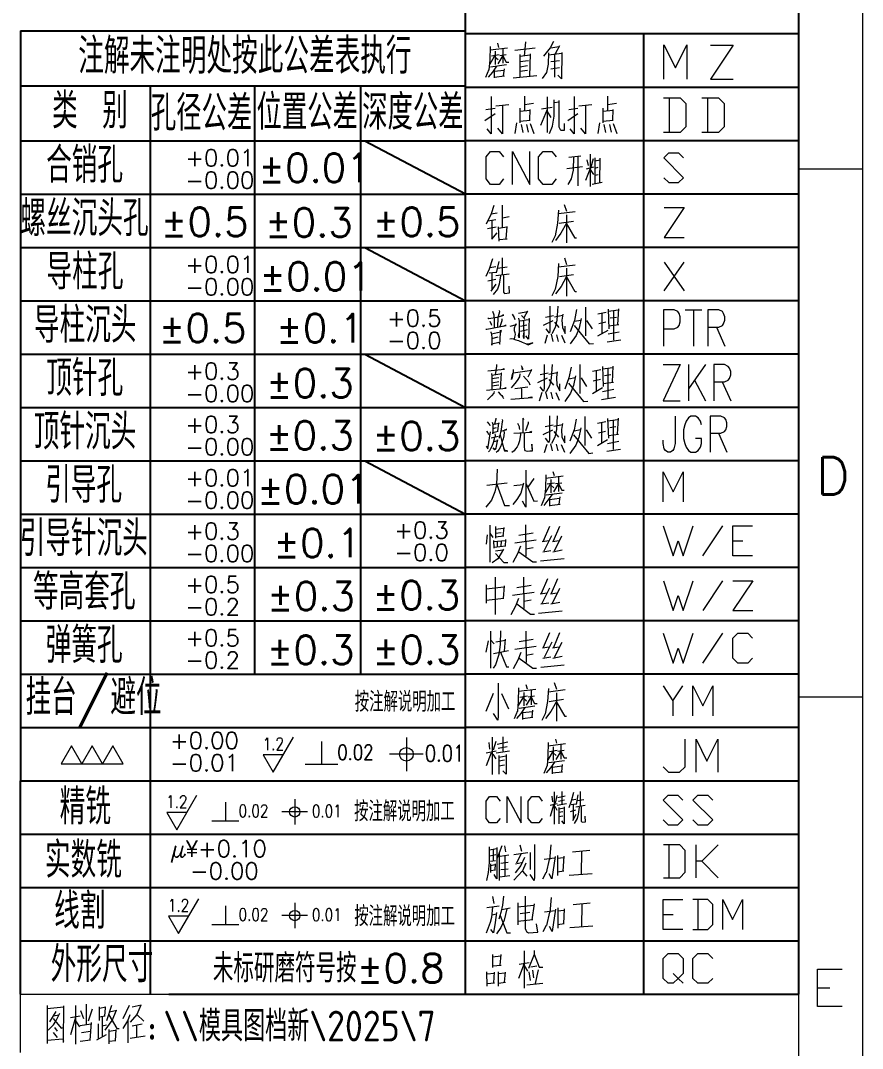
# Model space of a CAD drawing. Header units: millimetres. Extents: x 88508 to 142116, y -5268 to 20283.
# Drawn here: x 96501.2 to 96567.3, y 12034 to 12114.8 of the extents above; entities that cross this region are included whole.
import ezdxf
from ezdxf.enums import TextEntityAlignment as Align

# ---------------------------------------------------------------- set-up
doc = ezdxf.new("R2010")
doc.units = ezdxf.units.MM
doc.styles.add('chinesef_fs', font='simplex.shx', dxfattribs={"bigfont": 'gbcbig.shx'})
doc.styles.add('GBENOR_', font='gbenor.shx', dxfattribs={"bigfont": 'gbcbig'})
doc.styles.get("Standard").update_dxf_attribs({"font": 'txt.shx', "width": 0.85, "bigfont": 'ctxt.shx'})
doc.styles.add('TXT', font='txt.shx', dxfattribs={"width": 0.8, "bigfont": 'ctxt.shx'})
doc.styles.add('TXT08', font='txt.shx', dxfattribs={"width": 0.8, "bigfont": 'gbcbig.shx'})

# ---------------------------------------------------------------- blocks, each defined once
blk = doc.blocks.new('*u7603')
for p, q in [((0, 0), (0, 101.417)), ((31.699, 101.417), (31.699, 0)), ((0, 91.455), (31.699, 91.455)), ((16.959, 91.455), (16.959, 0)), ((0, 86.374), (31.699, 86.374)), ((0, 81.293), (31.699, 81.293)), ((0, 76.213), (31.699, 76.213)), ((0, 71.132), (31.699, 71.132)), ((0, 66.051), (31.699, 66.051)), ((0, 60.97), (31.699, 60.97)), ((0, 55.889), (31.699, 55.889)), ((0, 50.808), (31.699, 50.808)), ((0, 45.728), (31.699, 45.728)), ((0, 40.647), (31.699, 40.647)), ((0, 35.566), (31.699, 35.566)), ((0, 30.485), (31.699, 30.485)), ((0, 25.404), (31.699, 25.404)), ((0, 20.323), (31.699, 20.323)), ((0, 15.243), (31.699, 15.243)), ((0, 10.162), (31.699, 10.162)), ((0, 5.081), (31.699, 5.081)), ((0, 0), (31.699, 0))]:
    blk.add_line(p, q)
at = {"color": 92, "lineweight": 18}
for points in [[(2.362, 90.226), (2.322, 88.949), (2.242, 87.991)], [(2.362, 89.907), (3.997, 90.106)], [(3.04, 90.545), (3.159, 90.146)], [(4.715, 89.867), (6.629, 90.106)], [(5.712, 90.665), (5.592, 89.308)], [(8.384, 90.705), (8.065, 90.106), (7.426, 89.308)], [(8.144, 90.106), (8.902, 90.226)], [(8.942, 90.306), (8.543, 89.548)], [(18.902, 87.133), (18.902, 90.377), (19.982, 88.214), (21.063, 90.377), (21.063, 87.133)], [(23.325, 90.374), (25.486, 90.374), (23.325, 87.13), (25.486, 87.13)], [(2.84, 89.428), (2.322, 88.55)], [(2.481, 89.348), (3.199, 89.468)], [(2.84, 89.787), (2.84, 88.51)], [(2.84, 89.228), (3.119, 88.989)], [(3.558, 89.388), (3.08, 88.59)], [(3.279, 89.388), (3.877, 89.468)], [(3.558, 89.986), (3.558, 88.63)], [(3.558, 89.348), (3.877, 88.749), (4.116, 88.749)], [(5.193, 89.468), (5.193, 87.313)], [(5.193, 89.308), (6.15, 89.428)], [(6.15, 89.548), (6.111, 87.393)], [(7.905, 89.627), (7.865, 88.55), (7.706, 87.752), (7.307, 87.193)], [(7.905, 89.428), (9.181, 89.587)], [(8.503, 87.313), (8.503, 89.468)], [(9.181, 89.667), (9.141, 87.153), (8.782, 87.512)], [(2.96, 88.35), (2.561, 87.792), (2.162, 87.313)], [(2.401, 88.31), (3.917, 88.51)], [(3.638, 87.432), (3.718, 88.111)], [(5.193, 88.789), (5.991, 88.909)], [(5.193, 88.31), (5.911, 88.43)], [(8.144, 88.789), (8.942, 88.909)], [(8.942, 88.191), (8.144, 88.071)], [(2.242, 88.031), (1.923, 87.273)], [(2.721, 87.872), (3.678, 87.991)], [(2.721, 87.951), (2.721, 87.233)], [(2.721, 87.313), (3.718, 87.432)], [(4.555, 87.233), (6.788, 87.472)], [(5.193, 87.872), (5.911, 87.991)], [(2.458, 85.464), (2.458, 81.912), (2.059, 82.391)], [(5.649, 84.067), (5.649, 85.504)], [(7.802, 82.032), (7.802, 85.424)], [(10.355, 85.464), (10.355, 81.912), (9.956, 82.391)], [(13.545, 84.067), (13.545, 85.504)], [(18.846, 82.069), (20.467, 82.069), (21.008, 82.61), (21.008, 84.773), (20.467, 85.314), (18.846, 85.314)], [(19.386, 85.314), (19.386, 82.069)], [(22.489, 82.069), (24.11, 82.069), (24.651, 82.61), (24.651, 84.773), (24.11, 85.314), (22.489, 85.314)], [(23.03, 85.314), (23.03, 82.069)], [(1.94, 84.227), (2.817, 84.347)], [(2.897, 84.586), (4.133, 84.706)], [(3.535, 84.586), (3.535, 81.912), (3.096, 82.471)], [(5.17, 84.347), (5.17, 82.95)], [(5.649, 84.706), (6.486, 84.826)], [(6.127, 83.23), (6.167, 84.227)], [(7.164, 82.751), (7.802, 84.267)], [(8.241, 84.426), (7.244, 84.267)], [(8.002, 81.952), (8.281, 82.631), (8.44, 83.589), (8.44, 85.145)], [(8.919, 84.945), (8.44, 84.866)], [(9.397, 82.91), (9.397, 82.232), (9.079, 82.232), (8.919, 82.551), (8.919, 85.105)], [(9.836, 84.227), (10.713, 84.347)], [(10.793, 84.586), (12.03, 84.706)], [(11.431, 84.586), (11.431, 81.912), (10.993, 82.471)], [(13.067, 84.347), (13.067, 82.95)], [(13.545, 84.706), (14.382, 84.826)], [(14.024, 83.23), (14.063, 84.227)], [(1.86, 83.189), (2.817, 83.868)], [(6.167, 84.147), (5.17, 84.027)], [(5.17, 83.11), (6.167, 83.23)], [(8.161, 83.469), (7.802, 84.027)], [(9.756, 83.189), (10.713, 83.868)], [(14.063, 84.147), (13.067, 84.027)], [(13.067, 83.11), (14.063, 83.23)], [(4.851, 82.95), (4.692, 81.952)], [(5.29, 82.79), (5.449, 82.032)], [(5.808, 82.79), (5.968, 82.072)], [(6.167, 82.91), (6.526, 81.952)], [(12.748, 82.95), (12.588, 81.952)], [(13.186, 82.79), (13.346, 82.032)], [(13.704, 82.79), (13.864, 82.072)], [(14.063, 82.91), (14.422, 81.952)], [(3.633, 77.626), (3.215, 77.104), (2.381, 77.104), (1.964, 77.626), (1.964, 79.713), (2.381, 80.235), (3.215, 80.235), (3.633, 79.713)], [(4.467, 77.104), (4.467, 80.235), (6.136, 77.104), (6.136, 80.235)], [(8.638, 77.626), (8.221, 77.104), (7.387, 77.104), (6.97, 77.626), (6.97, 79.713), (7.387, 80.235), (8.221, 80.235), (8.638, 79.713)], [(10.273, 79.763), (10.245, 78.451), (10.052, 77.622), (9.748, 77.104)], [(9.831, 79.694), (10.991, 79.832)], [(10.715, 79.763), (10.715, 76.966)], [(11.543, 79.452), (11.681, 78.9)], [(11.874, 79.97), (11.874, 76.897)], [(12.15, 79.521), (11.929, 78.727)], [(12.316, 79.625), (12.316, 77.208)], [(12.316, 79.349), (12.813, 79.452)], [(12.785, 77.277), (12.813, 79.59)], [(18.876, 77.741), (19.349, 77.268), (20.294, 77.268), (20.767, 77.741), (18.876, 79.634), (19.349, 80.107), (20.294, 80.107), (20.767, 79.634)], [(9.666, 78.624), (11.129, 78.796)], [(11.874, 78.624), (11.432, 77.484)], [(11.515, 78.589), (12.233, 78.762)], [(11.874, 78.52), (12.205, 78.037)], [(12.316, 78.658), (12.647, 78.727)], [(12.316, 77.967), (12.647, 78.037)], [(12.067, 77.139), (13.006, 77.312)], [(2.687, 75.082), (2.448, 74.284), (1.97, 73.327)], [(2.448, 74.284), (3.007, 74.404)], [(3.525, 73.007), (3.525, 75.122)], [(8.856, 74.643), (8.776, 73.406), (8.537, 72.209), (8.218, 71.571)], [(8.856, 74.324), (10.451, 74.524)], [(9.414, 75.202), (9.613, 74.563)], [(18.918, 74.891), (20.809, 74.891), (18.918, 72.052), (20.809, 72.052)], [(2.129, 73.646), (2.887, 73.765)], [(2.528, 73.686), (2.528, 71.89), (3.007, 72.488)], [(3.525, 73.925), (4.163, 74.045)], [(10.57, 71.97), (10.451, 71.97), (9.613, 73.406), (9.095, 72.448), (8.577, 71.77)], [(8.935, 73.406), (10.291, 73.606)], [(9.613, 74.204), (9.613, 71.531)], [(2.089, 72.888), (2.927, 73.047)], [(3.126, 72.927), (3.964, 73.047)], [(3.126, 73.047), (3.166, 71.69)], [(3.884, 71.93), (3.964, 73.087)], [(3.166, 71.85), (3.964, 71.93)], [(2.574, 69.998), (2.255, 69.04), (1.936, 68.322)], [(3.172, 69.758), (2.933, 68.681)], [(3.531, 68.521), (3.531, 70.118)], [(8.862, 69.559), (8.782, 68.322), (8.543, 67.125), (8.224, 66.486)], [(9.42, 70.118), (9.62, 69.479)], [(18.913, 66.972), (20.814, 69.689)], [(18.913, 69.689), (20.814, 66.972)], [(2.853, 68.721), (2.255, 68.641)], [(2.335, 69.2), (2.893, 69.28)], [(2.534, 67.085), (2.534, 68.641)], [(4.169, 68.561), (2.893, 68.402)], [(3.053, 69.12), (3.97, 69.24)], [(8.862, 69.24), (10.457, 69.439)], [(8.942, 68.322), (10.297, 68.521)], [(9.62, 69.12), (9.62, 66.446)], [(2.135, 67.923), (2.893, 68.082)], [(2.454, 66.925), (2.933, 67.603)], [(3.332, 68.402), (3.212, 67.603), (3.053, 67.125), (2.654, 66.606)], [(3.611, 68.442), (3.611, 66.845), (3.731, 66.726), (4.209, 66.765), (4.169, 67.404)], [(10.577, 66.885), (10.457, 66.885), (9.62, 68.322), (9.101, 67.364), (8.583, 66.686)], [(2.144, 64.393), (2.219, 64.339), (2.238, 64.339), (3.015, 64.447), (3.659, 64.637), (3.584, 64.637), (3.432, 64.555)], [(2.56, 65.043), (2.693, 64.691), (2.712, 64.474)], [(3.224, 65.097), (3.243, 64.962), (3.11, 64.528)], [(4.437, 64.745), (4.645, 64.42), (4.702, 64.23)], [(5.062, 64.853), (5.934, 64.989), (5.915, 65.043), (5.574, 64.393), (5.346, 64.61), (5.593, 64.366), (5.63, 64.257)], [(7.63, 64.465), (8.388, 64.624)], [(8.029, 65.502), (8.029, 63.188), (7.989, 62.948), (7.67, 63.348)], [(8.786, 65.502), (8.707, 64.185), (8.547, 63.467), (8.228, 62.868)], [(8.467, 64.505), (9.265, 64.664)], [(9.265, 64.744), (9.185, 64.185), (9.225, 63.467), (9.504, 62.909), (9.504, 63.587)], [(10.581, 65.183), (10.382, 64.146), (9.983, 63.068)], [(11.418, 65.422), (11.418, 62.669)], [(12.615, 64.784), (13.412, 64.944)], [(13.014, 62.909), (13.014, 64.864)], [(13.572, 65.223), (13.652, 63.348)], [(13.612, 65.024), (14.529, 65.143)], [(14.091, 65.063), (14.091, 62.27)], [(14.569, 65.263), (14.489, 63.746)], [(18.846, 63.344), (19.878, 63.344), (20.221, 63.508), (20.336, 63.672), (20.451, 63.999), (20.451, 64.491), (20.336, 64.819), (20.221, 64.983), (19.878, 65.146), (18.846, 65.146), (18.846, 61.706)], [(20.909, 65.146), (22.513, 65.146)], [(21.711, 65.146), (21.711, 61.706)], [(23.086, 63.508), (24.118, 63.508), (24.462, 63.672), (24.576, 63.836), (24.691, 64.164), (24.691, 64.491), (24.576, 64.819), (24.462, 64.983), (24.118, 65.146), (23.086, 65.146), (23.086, 61.706)], [(1.935, 63.309), (1.992, 63.309), (2.049, 63.309), (3.868, 63.661), (3.773, 63.661), (3.603, 63.58)], [(2.314, 64.068), (2.447, 63.797), (2.485, 63.688)], [(2.731, 64.42), (2.731, 63.445)], [(3.072, 64.42), (3.053, 63.499)], [(3.451, 64.311), (3.47, 64.122), (3.262, 63.553)], [(4.247, 63.607), (4.853, 63.77), (4.797, 63.824), (4.74, 63.661), (4.645, 63.418), (4.626, 63.309), (4.645, 63.174), (4.702, 63.011), (4.721, 62.822), (4.664, 62.551), (4.626, 62.388)], [(5.043, 64.366), (5.1, 64.068), (5.1, 62.849), (5.1, 62.497), (5.062, 62.686), (5.1, 62.957)], [(5.1, 64.095), (5.441, 64.149), (5.782, 64.203), (6.104, 64.23), (6.066, 64.339), (6.047, 63.499), (6.028, 62.984), (6.009, 62.551), (5.99, 62.361), (5.763, 62.686)], [(5.251, 63.607), (5.858, 63.743)], [(5.536, 64.122), (5.536, 63.445), (5.554, 62.795), (5.554, 62.768), (5.554, 62.415), (5.517, 62.605), (5.554, 62.93)], [(7.43, 63.707), (8.348, 64.146)], [(8.467, 63.986), (8.906, 63.467)], [(11.02, 64.345), (10.82, 63.427), (10.541, 62.709), (9.983, 61.911)], [(10.342, 63.667), (11.777, 61.911), (12.176, 61.951)], [(10.382, 64.066), (10.98, 64.185)], [(11.538, 64.146), (12.056, 63.348)], [(12.695, 63.866), (13.373, 64.026)], [(13.652, 63.627), (14.609, 63.746)], [(13.772, 64.385), (14.369, 64.465)], [(2.428, 63.065), (2.428, 63.038), (2.466, 62.876), (2.504, 62.415), (2.523, 61.792), (2.504, 61.928), (3.167, 62.09), (3.262, 61.901), (3.281, 62.009), (3.3, 62.172), (3.337, 63.228), (3.394, 63.12), (3.337, 63.038), (2.466, 62.849)], [(5.251, 63.12), (5.896, 63.282)], [(7.789, 62.749), (7.55, 61.951)], [(8.148, 62.829), (8.308, 62.15)], [(8.667, 62.789), (8.826, 62.15)], [(9.145, 62.749), (9.464, 62.031)], [(12.615, 62.669), (13.572, 63.228)], [(13.572, 62.868), (14.649, 63.068)], [(23.889, 63.508), (24.691, 61.706)], [(2.523, 62.415), (3.11, 62.578)], [(4.228, 62.388), (4.38, 62.415), (4.55, 62.388), (4.797, 62.307), (5.043, 62.253), (5.403, 62.09), (5.725, 61.955), (5.971, 61.819), (6.407, 62.009), (5.971, 61.873), (5.763, 61.928)], [(13.492, 62.11), (14.808, 62.31)], [(2.96, 59.944), (2.96, 59.809), (2.828, 58.969)], [(5.291, 59.863), (5.424, 59.592), (5.443, 59.457), (5.386, 59.673)], [(7.484, 59.968), (7.484, 57.654), (7.444, 57.414), (7.125, 57.814)], [(8.242, 59.968), (8.162, 58.652), (8.003, 57.933), (7.684, 57.335)], [(10.055, 59.706), (9.855, 58.668), (9.456, 57.591)], [(10.892, 59.945), (10.892, 57.192)], [(13.045, 59.746), (13.125, 57.87)], [(14.043, 59.786), (13.963, 58.269)], [(18.831, 59.937), (20.436, 59.937), (18.831, 56.497), (20.436, 56.497)], [(21.238, 59.937), (21.238, 56.497)], [(22.842, 59.937), (21.238, 57.643)], [(23.645, 58.299), (24.676, 58.299), (25.02, 58.463), (25.134, 58.626), (25.249, 58.954), (25.249, 59.282), (25.134, 59.609), (25.02, 59.773), (24.676, 59.937), (23.645, 59.937), (23.645, 56.497)], [(2.145, 59.348), (3.718, 59.511), (3.661, 59.538), (3.548, 59.511)], [(2.487, 59.104), (2.505, 58.888), (2.505, 57.533)], [(2.505, 58.942), (3.472, 59.104), (3.415, 59.132), (3.32, 57.614)], [(5.177, 59.05), (5.14, 58.779), (4.931, 58.427), (4.704, 58.129), (4.514, 57.912), (4.363, 57.723)], [(4.533, 59.484), (4.533, 59.294), (4.514, 59.104), (4.476, 58.834), (4.419, 58.59), (4.381, 58.536), (4.419, 58.671), (4.457, 58.861), (4.514, 59.132)], [(4.533, 59.159), (6.333, 59.402), (6.257, 59.484), (6.22, 59.321), (5.954, 58.752)], [(5.537, 58.834), (6.03, 58.265), (6.125, 58.021)], [(7.103, 58.988), (7.861, 59.147)], [(7.941, 59.027), (8.738, 59.187)], [(8.738, 59.267), (8.659, 58.708), (8.699, 57.99), (8.978, 57.431), (8.978, 58.11)], [(10.493, 58.868), (10.294, 57.95), (10.015, 57.232), (9.456, 56.434)], [(12.088, 59.307), (12.886, 59.466)], [(12.487, 57.431), (12.487, 59.386)], [(13.085, 59.546), (14.003, 59.666)], [(13.245, 58.908), (13.843, 58.988)], [(13.564, 59.586), (13.564, 56.793)], [(3.169, 57.994), (2.505, 57.885)], [(3.188, 58.698), (2.524, 58.59)], [(2.524, 58.21), (3.169, 58.346)], [(4.704, 57.669), (5.935, 57.831)], [(6.904, 58.229), (7.821, 58.668)], [(7.941, 58.508), (8.38, 57.99)], [(9.815, 58.189), (11.251, 56.434), (11.65, 56.473)], [(9.855, 58.588), (10.453, 58.708)], [(11.012, 58.668), (11.53, 57.87)], [(12.088, 57.192), (13.045, 57.75)], [(12.168, 58.389), (12.846, 58.549)], [(13.125, 58.149), (14.082, 58.269)], [(21.811, 58.463), (22.842, 56.497)], [(24.447, 58.299), (25.249, 56.497)], [(1.994, 57.506), (3.889, 57.696), (3.832, 57.723), (3.699, 57.669)], [(2.733, 57.371), (2.714, 57.262), (2.695, 57.235), (2.467, 56.964), (2.297, 56.775), (2.108, 56.585)], [(3.131, 57.344), (3.32, 57.127), (3.472, 56.991), (3.567, 56.856), (3.623, 56.721)], [(4.325, 56.639), (6.39, 56.802), (6.295, 56.829), (5.973, 56.775)], [(5.291, 57.723), (5.329, 57.533), (5.329, 56.748)], [(7.263, 57.271), (7.024, 56.473)], [(7.622, 57.351), (7.781, 56.673)], [(8.14, 57.312), (8.3, 56.673)], [(8.619, 57.271), (8.938, 56.553)], [(12.966, 56.633), (14.282, 56.832)], [(13.045, 57.391), (14.122, 57.591)], [(2.883, 54.835), (2.883, 54.753), (2.769, 54.266)], [(5.46, 54.862), (5.517, 54.726), (5.498, 54.781), (5.479, 54.672), (5.46, 53.453)], [(7.988, 55.079), (7.988, 52.765), (7.948, 52.525), (7.629, 52.924)], [(8.745, 55.079), (8.666, 53.762), (8.506, 53.044), (8.187, 52.445)], [(11.378, 54.999), (11.378, 52.246)], [(14.528, 54.84), (14.448, 53.323)], [(19.965, 55.039), (19.965, 52.418), (19.851, 51.927), (19.736, 51.763), (19.507, 51.599), (19.278, 51.599), (19.049, 51.763), (18.934, 51.927), (18.819, 52.418), (18.819, 52.746)], [(22.487, 54.22), (22.372, 54.548), (22.143, 54.876), (21.914, 55.039), (21.455, 55.039), (21.226, 54.876), (20.997, 54.548), (20.882, 54.22), (20.768, 53.729), (20.768, 52.91), (20.882, 52.418), (20.997, 52.091), (21.226, 51.763), (21.455, 51.599), (21.914, 51.599), (22.143, 51.763), (22.372, 52.091), (22.487, 52.418), (22.487, 52.91), (21.914, 52.91)], [(23.289, 53.401), (24.32, 53.401), (24.664, 53.565), (24.778, 53.729), (24.893, 54.057), (24.893, 54.384), (24.778, 54.712), (24.664, 54.876), (24.32, 55.039), (23.289, 55.039), (23.289, 51.599)], [(2.068, 54.483), (2.22, 54.293), (2.295, 54.239), (2.314, 54.103)], [(2.542, 54.456), (2.599, 54.266), (2.599, 53.832), (2.599, 53.345), (2.599, 53.48), (3.11, 53.589), (3.072, 53.589), (3.167, 54.401), (3.186, 54.32), (2.617, 54.212)], [(2.617, 53.86), (2.959, 53.941)], [(3.508, 54.726), (3.527, 54.591), (3.508, 54.483), (3.413, 53.805), (3.338, 53.48), (3.281, 53.209), (3.224, 53.02), (3.205, 52.938)], [(4.948, 54.374), (5.1, 54.049), (5.119, 53.914), (5.138, 53.751)], [(5.972, 54.483), (5.972, 54.32), (5.706, 53.643)], [(7.589, 54.042), (8.347, 54.201)], [(8.426, 54.081), (9.224, 54.241)], [(9.224, 54.321), (9.144, 53.762), (9.184, 53.044), (9.463, 52.485), (9.463, 53.164)], [(10.54, 54.76), (10.341, 53.722), (9.942, 52.645)], [(10.979, 53.922), (10.779, 53.004), (10.5, 52.286), (9.942, 51.488)], [(12.574, 54.361), (13.372, 54.52)], [(12.973, 52.485), (12.973, 54.441)], [(13.531, 54.8), (13.611, 52.924)], [(13.571, 54.6), (14.488, 54.72)], [(13.731, 53.962), (14.329, 54.042)], [(14.05, 54.64), (14.05, 51.847)], [(1.973, 52.18), (2.144, 51.909), (2.39, 53.534)], [(1.992, 53.589), (2.125, 53.453), (2.163, 53.372), (2.182, 53.291)], [(2.731, 52.993), (2.75, 52.857), (2.731, 52.857), (2.636, 52.478), (2.523, 52.153), (2.39, 51.909), (2.295, 51.747), (2.2, 51.638)], [(2.447, 52.966), (3.11, 53.128)], [(2.807, 53.345), (2.845, 53.236), (2.826, 53.074)], [(3.66, 53.589), (3.679, 53.507), (3.641, 53.155), (3.584, 52.884), (3.508, 52.613), (3.432, 52.37), (3.338, 52.126), (3.205, 51.882), (3.072, 51.692), (2.94, 51.584)], [(3.319, 53.263), (3.489, 52.478), (3.716, 51.747), (4.02, 51.692), (3.716, 51.801), (3.641, 51.99)], [(3.394, 53.589), (3.944, 53.751), (3.868, 53.778), (3.716, 53.697)], [(5.251, 53.399), (5.251, 53.291), (5.138, 52.695), (5.024, 52.316), (4.91, 52.099), (4.778, 51.909), (4.645, 51.747), (4.418, 51.557)], [(4.607, 53.399), (6.332, 53.507), (6.256, 53.562), (6.085, 53.507)], [(5.593, 53.372), (5.593, 53.128), (5.593, 52.099), (5.611, 51.855), (5.668, 51.774), (5.782, 51.72), (5.915, 51.692), (6.142, 51.72), (6.388, 51.747), (6.332, 52.37), (6.35, 51.747)], [(7.389, 53.283), (8.307, 53.722)], [(8.426, 53.563), (8.865, 53.044)], [(10.301, 53.244), (11.737, 51.488), (12.135, 51.527)], [(10.341, 53.642), (10.939, 53.762)], [(11.497, 53.722), (12.016, 52.924)], [(12.654, 53.443), (13.332, 53.603)], [(13.611, 53.204), (14.568, 53.323)], [(24.091, 53.401), (24.893, 51.599)], [(2.693, 52.613), (2.731, 52.613), (3.091, 52.722), (3.053, 52.776), (2.996, 52.505), (2.94, 52.18), (2.902, 51.99), (2.845, 51.882), (2.807, 51.828), (2.655, 52.018), (2.826, 51.855)], [(7.749, 52.326), (7.509, 51.527)], [(8.107, 52.405), (8.267, 51.727)], [(8.626, 52.366), (8.785, 51.727)], [(9.105, 52.326), (9.424, 51.607)], [(12.574, 52.246), (13.531, 52.805)], [(13.451, 51.687), (14.767, 51.887)], [(13.531, 52.445), (14.608, 52.645)], [(3.026, 49.974), (2.947, 48.538), (2.787, 47.819), (2.468, 47.021), (1.949, 46.383)], [(5.738, 49.894), (5.738, 46.383), (5.419, 46.941)], [(6.496, 49.096), (5.938, 48.258)], [(7.652, 49.455), (7.613, 48.178), (7.533, 47.221)], [(7.652, 49.136), (9.288, 49.336)], [(8.131, 49.016), (8.131, 47.739)], [(8.331, 49.775), (8.45, 49.376)], [(8.849, 49.216), (8.849, 47.859)], [(18.829, 46.89), (18.829, 49.729), (19.775, 47.837), (20.72, 49.729), (20.72, 46.89)], [(3.983, 48.657), (2.029, 48.418)], [(2.986, 48.538), (3.704, 46.542), (4.183, 46.542)], [(5.539, 48.657), (5.26, 47.7), (4.901, 47.101), (4.502, 46.622)], [(4.622, 48.418), (5.499, 48.538)], [(5.738, 48.657), (6.496, 46.941), (6.855, 46.981)], [(8.131, 48.657), (7.613, 47.779)], [(7.772, 48.578), (8.49, 48.697)], [(8.131, 48.458), (8.41, 48.218)], [(8.849, 48.617), (8.37, 47.819)], [(8.57, 48.617), (9.168, 48.697)], [(8.849, 48.578), (9.168, 47.979), (9.407, 47.979)], [(7.533, 47.261), (7.214, 46.502)], [(8.251, 47.58), (7.852, 47.021), (7.453, 46.542)], [(7.692, 47.54), (9.208, 47.739)], [(8.011, 47.101), (8.969, 47.221)], [(8.011, 47.181), (8.011, 46.463)], [(8.928, 46.662), (9.008, 47.34)], [(8.011, 46.542), (9.008, 46.662)], [(2.334, 44.643), (2.334, 41.132)], [(2.852, 44.524), (2.852, 43.406)], [(2.852, 44.284), (3.61, 44.364)], [(3.65, 44.444), (3.57, 43.606)], [(5.724, 44.683), (5.724, 43.127)], [(7.997, 44.524), (7.398, 43.127)], [(8.954, 44.524), (8.356, 43.127)], [(18.828, 44.579), (19.774, 41.74), (20.247, 43.159), (20.72, 41.74), (21.665, 44.579)], [(22.611, 41.74), (24.502, 44.579)], [(27.339, 41.74), (25.448, 41.74), (25.448, 44.579), (27.339, 44.579)], [(2.054, 43.726), (1.975, 42.848)], [(2.334, 43.885), (2.613, 43.486)], [(2.732, 42.449), (2.693, 43.207)], [(2.693, 43.087), (3.769, 43.207)], [(2.852, 43.885), (3.411, 43.965)], [(3.65, 43.606), (2.852, 43.526)], [(3.052, 42.608), (3.052, 43.127)], [(3.411, 43.127), (3.371, 42.648)], [(3.809, 43.287), (3.769, 42.648)], [(4.687, 42.968), (6.72, 43.247)], [(5.085, 43.686), (6.441, 43.925)], [(7.319, 43.087), (7.957, 43.207)], [(8.196, 43.646), (7.478, 42.169)], [(8.276, 43.087), (8.914, 43.207)], [(9.153, 43.606), (8.435, 42.169)], [(25.448, 43.159), (26.393, 43.159)], [(3.61, 42.369), (3.091, 41.451), (2.533, 41.052)], [(3.809, 42.648), (2.732, 42.529)], [(2.852, 42.209), (3.57, 42.289)], [(5.245, 42.648), (4.966, 41.93), (4.527, 41.092)], [(5.085, 42.13), (6.402, 41.172), (6.76, 41.172)], [(5.763, 43.047), (5.763, 41.691)], [(5.763, 42.409), (6.441, 42.529)], [(7.359, 42.13), (8.116, 42.249)], [(8.316, 42.13), (9.193, 42.289)], [(2.852, 41.97), (3.65, 41.092), (4.048, 41.092)], [(7.159, 41.251), (9.392, 41.491)], [(2.82, 39.702), (2.82, 36.15)], [(5.531, 39.702), (5.531, 38.146)], [(7.805, 39.542), (7.206, 38.146)], [(8.762, 39.542), (8.163, 38.146)], [(18.844, 39.367), (19.79, 36.528), (20.262, 37.947), (20.735, 36.528), (21.681, 39.367)], [(22.626, 36.528), (24.517, 39.367)], [(25.463, 39.367), (27.354, 39.367), (25.463, 36.528), (27.354, 36.528)], [(1.982, 38.984), (1.982, 37.228)], [(1.982, 38.585), (3.657, 38.784)], [(3.697, 38.864), (3.577, 37.667)], [(4.495, 37.986), (6.528, 38.265)], [(4.893, 38.704), (6.249, 38.944)], [(7.127, 38.106), (7.765, 38.225)], [(8.004, 38.664), (7.286, 37.188)], [(8.084, 38.106), (8.722, 38.225)], [(8.961, 38.624), (8.243, 37.188)], [(3.657, 37.667), (1.982, 37.467)], [(5.053, 37.667), (4.774, 36.948), (4.335, 36.11)], [(5.571, 38.066), (5.571, 36.709)], [(5.571, 37.427), (6.249, 37.547)], [(7.167, 37.148), (7.924, 37.268)], [(8.124, 37.148), (9.001, 37.308)], [(4.893, 37.148), (6.209, 36.19), (6.568, 36.19)], [(6.967, 36.27), (9.2, 36.509)], [(2.388, 34.559), (2.388, 31.048)], [(3.345, 34.599), (3.305, 33.282), (3.185, 32.324), (2.866, 31.367), (2.627, 31.048)], [(5.738, 34.559), (5.738, 33.003)], [(8.011, 34.399), (7.413, 33.003)], [(8.968, 34.399), (8.37, 33.003)], [(18.831, 34.354), (19.777, 31.515), (20.25, 32.934), (20.722, 31.515), (21.668, 34.354)], [(22.613, 31.515), (24.505, 34.354)], [(27.342, 31.988), (26.869, 31.515), (25.923, 31.515), (25.45, 31.988), (25.45, 33.88), (25.923, 34.354), (26.869, 34.354), (27.342, 33.88)], [(2.149, 33.641), (1.949, 32.564)], [(2.747, 33.362), (2.388, 33.721)], [(3.824, 33.681), (2.906, 33.522)], [(3.704, 32.644), (3.824, 33.801)], [(5.1, 33.561), (6.456, 33.801)], [(8.21, 33.522), (7.493, 32.045)], [(9.168, 33.482), (8.45, 32.045)], [(2.667, 32.444), (4.103, 32.723)], [(3.345, 32.564), (3.903, 31.167), (4.143, 31.167)], [(5.259, 32.524), (4.98, 31.806), (4.542, 30.968)], [(4.701, 32.843), (6.735, 33.123)], [(5.778, 32.923), (5.778, 31.566)], [(5.778, 32.285), (6.456, 32.404)], [(7.333, 32.963), (7.971, 33.083)], [(8.29, 32.963), (8.928, 33.083)], [(5.1, 32.005), (6.416, 31.048), (6.775, 31.048)], [(7.174, 31.127), (9.407, 31.367)], [(7.373, 32.005), (8.131, 32.125)], [(8.33, 32.005), (9.207, 32.165)], [(3.11, 29.594), (3.11, 26.482), (3.07, 26.083), (2.671, 26.721)], [(5.742, 29.475), (5.862, 29.075)], [(8.454, 29.674), (8.653, 29.036)], [(2.631, 28.637), (1.953, 26.921)], [(3.429, 28.637), (4.107, 27.16)], [(5.064, 29.155), (5.024, 27.878), (4.945, 26.921)], [(5.064, 28.836), (6.699, 29.036)], [(5.184, 28.277), (5.902, 28.397)], [(5.543, 28.716), (5.543, 27.439)], [(5.981, 28.317), (6.58, 28.397)], [(6.26, 28.916), (6.26, 27.559)], [(7.896, 29.115), (7.816, 27.878), (7.577, 26.681), (7.258, 26.043)], [(7.896, 28.796), (9.491, 28.996)], [(8.653, 28.676), (8.653, 26.003)], [(18.81, 29.342), (19.756, 27.922), (19.756, 26.503)], [(19.756, 27.922), (20.701, 29.342)], [(21.647, 26.503), (21.647, 29.342), (22.592, 27.449), (23.538, 29.342), (23.538, 26.503)], [(5.543, 28.357), (5.024, 27.479)], [(5.104, 27.24), (6.619, 27.439)], [(5.543, 28.158), (5.822, 27.918)], [(6.26, 28.317), (5.782, 27.519)], [(6.26, 28.277), (6.58, 27.679), (6.819, 27.679)], [(9.61, 26.442), (9.491, 26.442), (8.653, 27.878), (8.135, 26.921), (7.616, 26.242)], [(7.975, 27.878), (9.331, 28.078)], [(4.945, 26.96), (4.625, 26.202)], [(5.662, 27.28), (5.264, 26.721), (4.865, 26.242)], [(5.423, 26.801), (6.38, 26.921)], [(5.423, 26.881), (5.423, 26.162)], [(6.34, 26.362), (6.42, 27.04)], [(5.423, 26.242), (6.42, 26.362)], [(3.568, 24.492), (3.568, 23.135)], [(2.212, 23.973), (2.292, 23.334)], [(2.531, 24.452), (2.531, 20.9)], [(2.89, 24.052), (2.651, 23.214)], [(3.01, 23.813), (4.047, 24.013)], [(3.129, 23.414), (3.967, 23.574)], [(7.886, 23.973), (7.846, 22.696), (7.766, 21.738)], [(7.886, 23.654), (9.521, 23.853)], [(8.364, 23.534), (8.364, 22.257)], [(8.564, 24.292), (8.684, 23.893)], [(9.082, 23.733), (9.082, 22.376)], [(18.824, 21.653), (19.345, 21.132), (20.388, 21.132), (20.909, 21.653), (20.909, 24.262)], [(21.952, 21.132), (21.952, 24.262), (22.995, 22.175), (24.038, 24.262), (24.038, 21.132)], [(1.973, 22.975), (2.93, 23.175)], [(2.451, 22.975), (1.973, 21.738)], [(2.611, 22.855), (2.89, 22.416)], [(2.93, 22.975), (4.206, 23.175)], [(3.169, 22.736), (3.169, 20.94)], [(3.169, 22.576), (3.887, 22.696)], [(3.887, 22.815), (3.887, 20.94), (3.568, 21.259)], [(8.364, 23.175), (7.846, 22.297)], [(8.006, 23.095), (8.723, 23.214)], [(8.364, 22.975), (8.644, 22.736)], [(9.082, 23.135), (8.604, 22.337)], [(8.803, 23.135), (9.401, 23.214)], [(9.082, 23.095), (9.401, 22.496), (9.641, 22.496)], [(3.169, 22.217), (3.727, 22.297)], [(3.169, 21.738), (3.727, 21.818)], [(7.766, 21.778), (7.447, 21.02)], [(8.484, 22.097), (8.085, 21.539), (7.686, 21.06)], [(7.926, 22.057), (9.441, 22.257)], [(8.245, 21.618), (9.202, 21.738)], [(8.245, 21.698), (8.245, 20.98)], [(9.162, 21.179), (9.242, 21.858)], [(8.245, 21.06), (9.242, 21.179)], [(3.302, 16.718), (2.968, 16.301), (2.301, 16.301), (1.967, 16.718), (1.967, 18.388), (2.301, 18.806), (2.968, 18.806), (3.302, 18.388)], [(3.969, 16.301), (3.969, 18.806), (5.304, 16.301), (5.304, 18.806)], [(7.306, 16.718), (6.973, 16.301), (6.305, 16.301), (5.972, 16.718), (5.972, 18.388), (6.305, 18.806), (6.973, 18.806), (7.306, 18.388)], [(8.229, 18.848), (8.285, 18.295)], [(8.45, 19.262), (8.45, 16.189)], [(8.698, 18.917), (8.533, 18.192)], [(8.781, 18.709), (9.499, 18.882)], [(9.168, 19.296), (9.168, 18.123)], [(10.3, 19.193), (10.079, 18.364), (9.858, 17.743)], [(10.714, 18.986), (10.548, 18.054)], [(10.962, 17.915), (10.962, 19.296)], [(18.816, 16.584), (19.288, 16.111), (20.234, 16.111), (20.707, 16.584), (18.816, 18.477), (19.288, 18.95), (20.234, 18.95), (20.707, 18.477)], [(21.652, 16.584), (22.125, 16.111), (23.071, 16.111), (23.543, 16.584), (21.652, 18.477), (22.125, 18.95), (23.071, 18.95), (23.543, 18.477)], [(8.064, 17.985), (8.726, 18.157)], [(8.395, 17.985), (8.064, 16.914)], [(8.505, 17.881), (8.698, 17.501)], [(8.726, 17.985), (9.61, 18.157)], [(8.864, 18.364), (9.444, 18.502)], [(8.892, 17.777), (8.892, 16.224)], [(8.892, 17.639), (9.389, 17.743)], [(9.389, 17.846), (9.389, 16.224), (9.168, 16.5)], [(10.493, 18.088), (10.079, 18.019)], [(10.134, 18.502), (10.521, 18.571)], [(10.272, 16.672), (10.272, 18.019)], [(10.824, 17.812), (10.741, 17.121), (10.631, 16.707), (10.355, 16.258)], [(11.404, 17.95), (10.521, 17.812)], [(10.631, 18.433), (11.266, 18.537)], [(11.017, 17.846), (11.017, 16.465), (11.1, 16.361), (11.431, 16.396), (11.404, 16.949)], [(8.892, 17.328), (9.278, 17.397)], [(8.892, 16.914), (9.278, 16.983)], [(9.996, 17.397), (10.521, 17.536)], [(10.217, 16.534), (10.548, 17.121)], [(2.268, 14.012), (2.268, 12.536), (2.148, 11.578), (1.989, 10.82)], [(2.268, 13.733), (2.986, 13.852)], [(2.627, 13.773), (2.627, 12.695)], [(2.986, 13.972), (2.986, 10.979), (2.746, 11.378)], [(3.464, 14.132), (3.025, 12.935)], [(3.704, 14.132), (3.823, 13.533)], [(5.179, 14.212), (5.339, 13.613)], [(6.575, 14.252), (6.575, 11.139), (6.535, 10.82), (6.176, 11.378)], [(8.13, 14.212), (8.011, 12.775)], [(18.845, 11.08), (20.409, 11.08), (20.93, 11.602), (20.93, 13.689), (20.409, 14.211), (18.845, 14.211)], [(19.366, 14.211), (19.366, 11.08)], [(21.973, 11.08), (21.973, 14.211)], [(24.059, 14.211), (22.494, 12.646), (21.973, 12.646)], [(2.906, 13.254), (2.308, 13.134)], [(2.387, 12.655), (2.866, 12.735)], [(3.225, 13.494), (3.225, 10.82)], [(3.305, 13.134), (4.142, 13.254)], [(3.743, 13.174), (3.743, 11.259)], [(4.621, 13.294), (5.937, 13.494)], [(5.618, 13.015), (5.259, 12.256), (4.74, 11.538)], [(5.299, 13.374), (4.86, 12.456)], [(6.176, 13.494), (6.176, 11.858)], [(7.492, 12.855), (8.489, 12.975)], [(7.971, 12.815), (7.692, 11.538)], [(8.529, 13.094), (8.21, 10.979), (7.971, 11.458)], [(8.769, 13.214), (8.769, 11.299)], [(8.769, 12.935), (9.327, 13.015)], [(9.367, 13.134), (9.287, 11.698)], [(10.204, 13.533), (11.839, 13.693)], [(11.042, 13.613), (11.002, 11.418)], [(2.387, 12.416), (2.387, 11.578)], [(2.387, 12.256), (2.826, 12.336)], [(2.866, 11.817), (2.387, 11.738)], [(2.826, 12.416), (2.786, 11.817)], [(3.384, 12.456), (4.063, 12.576)], [(3.384, 11.858), (4.063, 11.937)], [(5.737, 12.456), (5.418, 11.738), (4.621, 10.86)], [(4.78, 12.416), (5.339, 12.536)], [(22.494, 12.646), (24.059, 11.08)], [(3.265, 11.179), (4.222, 11.299)], [(5.418, 11.698), (5.857, 11.219)], [(7.652, 11.538), (7.333, 10.94)], [(9.367, 11.698), (8.769, 11.618)], [(9.885, 11.339), (12.078, 11.498)], [(2.585, 9.281), (2.705, 8.643)], [(3.622, 9.321), (3.542, 8.483), (3.383, 7.765), (3.183, 7.126)], [(5.696, 9.321), (5.696, 6.248), (5.735, 6.089), (5.815, 5.969), (6.015, 5.849), (6.892, 5.889), (6.772, 6.687)], [(8.168, 9.201), (8.049, 7.765)], [(20.711, 6.16), (18.82, 6.16), (18.82, 8.999), (20.711, 8.999)], [(21.657, 6.16), (23.075, 6.16), (23.548, 6.633), (23.548, 8.526), (23.075, 8.999), (21.657, 8.999)], [(22.13, 8.999), (22.13, 6.16)], [(24.494, 6.16), (24.494, 8.999), (25.439, 7.106), (26.385, 8.999), (26.385, 6.16)], [(2.585, 8.323), (2.465, 7.286), (2.346, 6.807), (1.987, 5.809)], [(2.027, 8.244), (3.223, 8.403)], [(3.941, 8.124), (3.702, 7.046), (3.383, 6.328), (2.944, 5.729)], [(3.462, 8.044), (4.26, 8.204)], [(4.978, 8.683), (4.978, 6.607)], [(4.978, 8.323), (6.493, 8.483)], [(6.533, 8.603), (6.334, 7.086)], [(7.53, 7.844), (8.527, 7.964)], [(8.567, 8.084), (8.248, 5.969), (8.009, 6.448)], [(8.806, 8.204), (8.806, 6.288)], [(8.806, 7.924), (9.365, 8.004)], [(9.405, 8.124), (9.325, 6.687)], [(10.242, 8.523), (11.877, 8.683)], [(11.08, 8.603), (11.039, 6.408)], [(2.944, 7.765), (2.824, 6.807), (2.665, 5.849), (2.425, 6.168)], [(2.505, 7.565), (2.944, 7.645)], [(3.303, 7.485), (3.941, 5.849), (4.3, 5.849)], [(6.414, 7.086), (4.978, 6.927)], [(5.217, 7.685), (6.134, 7.805)], [(8.009, 7.805), (7.73, 6.528)], [(18.82, 7.58), (19.766, 7.58)], [(7.69, 6.528), (7.371, 5.929)], [(9.405, 6.687), (8.806, 6.607)], [(9.923, 6.328), (12.117, 6.488)], [(5.599, 4.116), (5.599, 0.565)], [(6.556, 4.156), (6.556, 3.797), (7.034, 2.56), (7.353, 2.56)], [(2.561, 3.757), (2.561, 2.52)], [(2.561, 3.558), (3.359, 3.637)], [(3.319, 2.76), (3.399, 3.757)], [(5.12, 2.839), (6.077, 2.999)], [(6.556, 3.757), (5.997, 2.44)], [(19.769, 1.975), (20.242, 1.502), (19.769, 1.029), (19.296, 1.029), (18.823, 1.502), (18.823, 3.394), (19.296, 3.867), (20.242, 3.867), (20.714, 3.394), (20.714, 1.975), (20.242, 1.502), (20.714, 1.029)], [(23.551, 1.502), (23.078, 1.029), (22.133, 1.029), (21.66, 1.502), (21.66, 3.394), (22.133, 3.867), (23.078, 3.867), (23.551, 3.394)], [(2.083, 0.764), (2.043, 2.121)], [(2.083, 1.922), (2.721, 2.002)], [(2.561, 2.68), (3.399, 2.76)], [(2.721, 2.081), (2.681, 1.084)], [(3.12, 2.121), (3.12, 0.764)], [(3.758, 2.002), (3.16, 1.922)], [(3.718, 1.124), (3.798, 2.081)], [(5.599, 2.919), (5.04, 1.483)], [(5.599, 2.72), (5.918, 2.201)], [(6.037, 2.121), (6.157, 1.283)], [(6.237, 2.6), (6.795, 2.68)], [(6.396, 2.281), (6.476, 1.563)], [(6.914, 2.321), (6.635, 1.004)], [(2.083, 1.004), (2.761, 1.084)], [(3.16, 1.044), (3.798, 1.124)], [(5.838, 0.884), (7.353, 1.044)]]:
    blk.add_lwpolyline(points, dxfattribs=at)
blk = doc.blocks.new('U40')
at = {"color": 254, "lineweight": 18}
for p, q in [((2530.21, 1783.49), (2530.21, 0)), ((2493.18, 1746.46), (2493.18, 37.03)), ((2493.18, 891.75), (2530.21, 891.75)), ((2493.18, 586.27), (2530.21, 586.27))]:
    blk.add_line(p, q, dxfattribs=at)
at = {"color": 254}
for p, q in [((2043.3, 971.55), (2043.3, 907.84)), ((2043.3, 971.55), (2118.53, 971.55)), ((2118.53, 971.55), (2300.61, 971.55)), ((2043.3, 939.69), (2118.53, 939.69)), ((2118.53, 907.84), (2118.53, 939.69)), ((2118.53, 939.69), (2300.61, 939.69)), ((2178.76, 599.34), (2178.76, 939.69)), ((2240.06, 599.34), (2240.06, 939.4)), ((2043.3, 907.84), (2118.53, 907.84)), ((2043.3, 907.84), (2043.3, 876.99)), ((2118.53, 876.99), (2118.53, 907.84)), ((2118.53, 907.84), (2188.81, 907.84)), ((2188.81, 907.84), (2242.48, 907.84)), ((2242.48, 907.84), (2300.61, 907.84)), ((2242.48, 907.84), (2300.61, 877.16)), ((2043.3, 876.99), (2118.53, 876.99)), ((2043.3, 876.99), (2043.3, 846.14)), ((2118.53, 846.14), (2118.53, 876.99)), ((2118.53, 876.99), (2188.81, 876.99)), ((2188.81, 876.99), (2242.48, 876.99)), ((2242.48, 876.99), (2300.61, 876.99)), ((2043.3, 846.14), (2118.53, 846.14)), ((2043.3, 846.14), (2043.3, 784.44)), ((2118.53, 784.71), (2118.53, 846.14)), ((2118.53, 846.14), (2188.81, 846.14)), ((2188.81, 846.14), (2242.48, 846.14)), ((2242.48, 846.14), (2300.61, 846.14)), ((2242.48, 846.14), (2300.61, 815.29)), ((2043.3, 815.29), (2118.53, 815.29)), ((2118.53, 815.29), (2188.81, 815.29)), ((2188.81, 815.29), (2242.48, 815.29)), ((2242.48, 815.29), (2300.61, 815.29)), ((2043.3, 784.44), (2043.3, 753.59)), ((2043.3, 784.44), (2300.61, 784.44)), ((2118.53, 753.59), (2118.53, 784.44)), ((2242.48, 784.44), (2300.61, 753.59)), ((2043.3, 753.59), (2118.53, 753.59)), ((2043.3, 753.59), (2043.3, 691.89)), ((2118.53, 753.59), (2188.81, 753.59)), ((2118.53, 722.74), (2118.53, 753.59)), ((2188.81, 753.59), (2242.48, 753.59)), ((2242.48, 753.59), (2300.61, 753.59)), ((2043.3, 722.74), (2118.53, 722.74)), ((2118.53, 722.74), (2188.81, 722.74)), ((2118.53, 661.04), (2118.53, 722.74)), ((2188.81, 722.74), (2242.48, 722.74)), ((2242.48, 722.74), (2300.61, 722.74)), ((2242.48, 722.74), (2300.61, 691.89)), ((2043.3, 691.89), (2118.53, 691.89)), ((2043.3, 691.89), (2043.3, 661.04)), ((2118.53, 691.89), (2188.81, 691.89)), ((2188.81, 691.89), (2242.48, 691.89)), ((2242.48, 691.89), (2300.61, 691.89)), ((2043.3, 661.04), (2043.3, 599.34)), ((2043.3, 661.04), (2118.53, 661.04)), ((2118.53, 630.19), (2118.53, 661.04)), ((2118.53, 661.04), (2188.81, 661.04)), ((2188.81, 661.04), (2242.48, 661.04)), ((2242.48, 661.04), (2300.61, 661.04)), ((2043.3, 630.19), (2118.53, 630.19)), ((2118.53, 414.24), (2118.53, 630.19)), ((2118.53, 630.19), (2188.81, 630.19)), ((2188.81, 630.19), (2242.48, 630.19)), ((2242.48, 630.19), (2300.61, 630.19)), ((2043.3, 599.34), (2300.61, 599.34)), ((2043.3, 599.34), (2043.3, 537.64)), ((2043.3, 568.49), (2300.61, 568.49)), ((2043.3, 414.24), (2043.3, 537.64)), ((2043.3, 537.64), (2300.61, 537.64)), ((2043.3, 506.79), (2300.61, 506.79)), ((2043.3, 475.94), (2300.61, 475.94)), ((2043.3, 445.09), (2300.61, 445.09)), ((2129.07, 414.24), (2300.61, 414.24))]:
    blk.add_line(p, q, dxfattribs=at)
at = {"color": 6, "lineweight": 15}
for p, q in [((2217.28, 560.33, 0), (2217.28, 547.26, 0)), ((2266.44, 562.73, 0), (2266.44, 543.19, 0)), ((2207.83, 547.26, 0), (2226.73, 547.26, 0)), ((2276.21, 552.96, 0), (2256.67, 552.96, 0)), ((2161.77, 525.33, 0), (2161.77, 514.54, 0)), ((2201.9, 527.06, 0), (2201.9, 512.27, 0)), ((2209.3, 519.66, 0), (2194.51, 519.66, 0)), ((2153.97, 514.54, 0), (2169.57, 514.54, 0)), ((2161.77, 465.36, 0), (2161.77, 454.57, 0)), ((2201.9, 467.09, 0), (2201.9, 452.31, 0)), ((2209.3, 459.7, 0), (2194.51, 459.7, 0)), ((2153.97, 454.57, 0), (2169.57, 454.57, 0))]:
    blk.add_line(p, q, dxfattribs=at)
at = {"color": 254, "linetype": 'Continuous', "lineweight": 18}
for p, q in [((2043.3, 414.24), (2493.18, 414.24)), ((2043.3, 380.42), (2043.3, 414.24))]:
    blk.add_line(p, q, dxfattribs=at)
at = {"color": 6, "lineweight": 15, "elevation": 0}
for points in [[(2195.3, 552.76), (2183.67, 552.76), (2189.49, 542.68), (2201.12, 562.84)], [(2139.5, 519.3), (2127.86, 519.3), (2133.68, 509.22), (2145.32, 529.38)], [(2140.52, 459.37), (2128.88, 459.37), (2134.7, 449.29), (2146.34, 469.45)]]:
    blk.add_lwpolyline(points, dxfattribs=at)
at = {"color": 92, "lineweight": 18}
for points in [[(2066.81, 547.55), (2078.78, 547.55), (2072.79, 557.92)], [(2078.78, 547.55), (2090.75, 547.55), (2084.77, 557.92)], [(2090.75, 547.55), (2102.72, 547.55), (2096.74, 557.92)], [(2118.44, 395.39), (2118.44, 395.28), (2118.46, 395.16), (2118.49, 395.05), (2118.53, 394.94), (2118.58, 394.84), (2118.64, 394.74), (2118.71, 394.65), (2118.78, 394.58), (2118.87, 394.51), (2118.96, 394.45), (2119.05, 394.41), (2119.15, 394.37), (2119.26, 394.35), (2119.36, 394.35), (2119.46, 394.35), (2119.56, 394.37), (2119.66, 394.41), (2119.76, 394.45), (2119.85, 394.51), (2119.93, 394.58), (2120.01, 394.65), (2120.08, 394.74), (2120.14, 394.84), (2120.19, 394.94), (2120.22, 395.05), (2120.25, 395.16), (2120.27, 395.28), (2120.28, 395.39), (2120.27, 395.51), (2120.25, 395.63), (2120.22, 395.74), (2120.19, 395.85), (2120.14, 395.95), (2120.08, 396.05), (2120.01, 396.13), (2119.93, 396.21), (2119.85, 396.28), (2119.76, 396.34), (2119.66, 396.38), (2119.56, 396.41), (2119.46, 396.43), (2119.36, 396.44), (2119.26, 396.43), (2119.15, 396.41), (2119.05, 396.38), (2118.96, 396.34), (2118.87, 396.28), (2118.78, 396.21), (2118.71, 396.13), (2118.64, 396.05), (2118.58, 395.95), (2118.53, 395.85), (2118.49, 395.74), (2118.46, 395.63), (2118.44, 395.51)], [(2118.67, 395.39), (2118.68, 395.29), (2118.69, 395.19), (2118.72, 395.09), (2118.76, 395), (2118.81, 394.92), (2118.87, 394.84), (2118.94, 394.77), (2119.01, 394.71), (2119.09, 394.67), (2119.18, 394.64), (2119.27, 394.62), (2119.36, 394.61), (2119.45, 394.62), (2119.54, 394.64), (2119.62, 394.67), (2119.7, 394.71), (2119.78, 394.77), (2119.84, 394.84), (2119.9, 394.92), (2119.95, 395), (2119.99, 395.09), (2120.02, 395.19), (2120.04, 395.29), (2120.05, 395.39), (2120.04, 395.5), (2120.02, 395.6), (2119.99, 395.69), (2119.95, 395.79), (2119.9, 395.87), (2119.84, 395.95), (2119.78, 396.02), (2119.7, 396.07), (2119.62, 396.12), (2119.54, 396.15), (2119.45, 396.17), (2119.36, 396.18), (2119.27, 396.17), (2119.18, 396.15), (2119.09, 396.12), (2119.01, 396.07), (2118.94, 396.02), (2118.87, 395.95), (2118.81, 395.87), (2118.76, 395.79), (2118.72, 395.69), (2118.69, 395.6), (2118.68, 395.5)], [(2119.82, 395.39), (2119.81, 395.48), (2119.79, 395.56), (2119.77, 395.63), (2119.73, 395.7), (2119.68, 395.76), (2119.63, 395.82), (2119.57, 395.86), (2119.5, 395.89), (2119.43, 395.91), (2119.36, 395.92), (2119.29, 395.91), (2119.22, 395.89), (2119.15, 395.86), (2119.09, 395.82), (2119.03, 395.76), (2118.99, 395.7), (2118.95, 395.63), (2118.92, 395.56), (2118.9, 395.48), (2118.9, 395.39), (2118.9, 395.31), (2118.92, 395.23), (2118.95, 395.16), (2118.99, 395.09), (2119.03, 395.02), (2119.09, 394.97), (2119.15, 394.93), (2119.22, 394.9), (2119.29, 394.88), (2119.36, 394.87), (2119.43, 394.88), (2119.5, 394.9), (2119.57, 394.93), (2119.63, 394.97), (2119.68, 395.02), (2119.73, 395.09), (2119.77, 395.16), (2119.79, 395.23), (2119.81, 395.31)], [(2119.59, 395.39), (2119.58, 395.45), (2119.56, 395.51), (2119.54, 395.56), (2119.5, 395.6), (2119.46, 395.63), (2119.41, 395.65), (2119.36, 395.65), (2119.31, 395.65), (2119.26, 395.63), (2119.21, 395.6), (2119.18, 395.56), (2119.15, 395.51), (2119.13, 395.45), (2119.13, 395.39), (2119.13, 395.34), (2119.15, 395.28), (2119.18, 395.23), (2119.21, 395.19), (2119.26, 395.16), (2119.31, 395.14), (2119.36, 395.13), (2119.41, 395.14), (2119.46, 395.16), (2119.5, 395.19), (2119.54, 395.23), (2119.56, 395.28), (2119.58, 395.34)], [(2118.44, 389.38), (2118.44, 389.27), (2118.46, 389.15), (2118.49, 389.04), (2118.53, 388.93), (2118.58, 388.83), (2118.64, 388.73), (2118.71, 388.64), (2118.78, 388.57), (2118.87, 388.5), (2118.96, 388.44), (2119.05, 388.4), (2119.15, 388.36), (2119.26, 388.35), (2119.36, 388.34), (2119.46, 388.35), (2119.56, 388.36), (2119.66, 388.4), (2119.76, 388.44), (2119.85, 388.5), (2119.93, 388.57), (2120.01, 388.64), (2120.08, 388.73), (2120.14, 388.83), (2120.19, 388.93), (2120.22, 389.04), (2120.25, 389.15), (2120.27, 389.27), (2120.28, 389.38), (2120.27, 389.5), (2120.25, 389.62), (2120.22, 389.73), (2120.19, 389.84), (2120.14, 389.94), (2120.08, 390.04), (2120.01, 390.12), (2119.93, 390.2), (2119.85, 390.27), (2119.76, 390.33), (2119.66, 390.37), (2119.56, 390.4), (2119.46, 390.42), (2119.36, 390.43), (2119.26, 390.42), (2119.15, 390.4), (2119.05, 390.37), (2118.96, 390.33), (2118.87, 390.27), (2118.78, 390.2), (2118.71, 390.12), (2118.64, 390.04), (2118.58, 389.94), (2118.53, 389.84), (2118.49, 389.73), (2118.46, 389.62), (2118.44, 389.5)], [(2120.05, 389.38), (2120.04, 389.49), (2120.02, 389.59), (2119.99, 389.68), (2119.95, 389.77), (2119.9, 389.86), (2119.84, 389.94), (2119.78, 390.01), (2119.7, 390.06), (2119.62, 390.11), (2119.54, 390.14), (2119.45, 390.16), (2119.36, 390.17), (2119.27, 390.16), (2119.18, 390.14), (2119.09, 390.11), (2119.01, 390.06), (2118.94, 390.01), (2118.87, 389.94), (2118.81, 389.86), (2118.76, 389.77), (2118.72, 389.68), (2118.69, 389.59), (2118.68, 389.49), (2118.67, 389.38), (2118.68, 389.28), (2118.69, 389.18), (2118.72, 389.08), (2118.76, 388.99), (2118.81, 388.91), (2118.87, 388.83), (2118.94, 388.76), (2119.01, 388.71), (2119.09, 388.66), (2119.18, 388.63), (2119.27, 388.61), (2119.36, 388.6), (2119.45, 388.61), (2119.54, 388.63), (2119.62, 388.66), (2119.7, 388.71), (2119.78, 388.76), (2119.84, 388.83), (2119.9, 388.91), (2119.95, 388.99), (2119.99, 389.08), (2120.02, 389.18), (2120.04, 389.28)], [(2119.82, 389.38), (2119.81, 389.46), (2119.79, 389.54), (2119.77, 389.62), (2119.73, 389.69), (2119.68, 389.75), (2119.63, 389.81), (2119.57, 389.85), (2119.5, 389.88), (2119.43, 389.9), (2119.36, 389.91), (2119.29, 389.9), (2119.22, 389.88), (2119.15, 389.85), (2119.09, 389.81), (2119.03, 389.75), (2118.99, 389.69), (2118.95, 389.62), (2118.92, 389.54), (2118.9, 389.46), (2118.9, 389.38), (2118.9, 389.3), (2118.92, 389.22), (2118.95, 389.15), (2118.99, 389.08), (2119.03, 389.01), (2119.09, 388.96), (2119.15, 388.92), (2119.22, 388.89), (2119.29, 388.87), (2119.36, 388.86), (2119.43, 388.87), (2119.5, 388.89), (2119.57, 388.92), (2119.63, 388.96), (2119.68, 389.01), (2119.73, 389.08), (2119.77, 389.15), (2119.79, 389.22), (2119.81, 389.3)], [(2119.59, 389.38), (2119.58, 389.44), (2119.56, 389.5), (2119.54, 389.55), (2119.5, 389.59), (2119.46, 389.62), (2119.41, 389.64), (2119.36, 389.65), (2119.31, 389.64), (2119.26, 389.62), (2119.21, 389.59), (2119.18, 389.55), (2119.15, 389.5), (2119.13, 389.44), (2119.13, 389.38), (2119.13, 389.33), (2119.15, 389.27), (2119.18, 389.22), (2119.21, 389.18), (2119.26, 389.15), (2119.31, 389.13), (2119.36, 389.12), (2119.41, 389.13), (2119.46, 389.15), (2119.5, 389.18), (2119.54, 389.22), (2119.56, 389.27), (2119.58, 389.33)]]:
    blk.add_lwpolyline(points, close=True, dxfattribs=at)
for points in [[(2518.52, 407), (2504.13, 407), (2504.13, 428.59), (2518.52, 428.59)], [(2504.13, 417.8), (2511.33, 417.8)], [(2058.74, 407.68), (2058.74, 385.73)], [(2058.74, 387.55), (2067.69, 388.34), (2068.15, 387.03), (2068.38, 407.42)], [(2058.74, 407.42), (2058.74, 386.77)], [(2068.37, 406.72), (2058.74, 405.68)], [(2075.04, 407.68), (2075.04, 385.2)], [(2078.02, 404.8), (2079.63, 400.1)], [(2081.24, 408.46), (2081.24, 396.44)], [(2084.68, 405.59), (2082.39, 398.53)], [(2088.82, 406.89), (2088.82, 399.05)], [(2088.97, 406.21), (2092.56, 406.8)], [(2092.26, 406.37), (2091.8, 401.41)], [(2095.94, 407.68), (2092.95, 398.79)], [(2094.8, 404.05), (2098.9, 404.93)], [(2098.69, 404.8), (2096.17, 398.79)], [(2102.6, 400.1), (2106.27, 407.94)], [(2112.93, 407.94), (2110.63, 402.45), (2106.73, 398.01)], [(2107.95, 406.95), (2113.09, 408.11)], [(2059.2, 393.3), (2062.41, 396.44), (2063.79, 398.53), (2066.08, 403.23)], [(2063.79, 404.28), (2060.11, 398.27)], [(2062.18, 400.1), (2066.77, 394.61), (2067.92, 394.87)], [(2062.41, 401.67), (2065.4, 402.19)], [(2072.28, 400.62), (2077.79, 401.67)], [(2075.04, 400.62), (2072.28, 390.69)], [(2075.04, 398.79), (2077.33, 395.39)], [(2092.26, 401.41), (2088.82, 400.88)], [(2090.43, 401.14), (2090.43, 389.65)], [(2096.17, 399.05), (2092.03, 393.3)], [(2094.33, 402.19), (2098.92, 394.35), (2100.3, 394.35)], [(2102.6, 394.35), (2105.35, 398.79), (2105.35, 385.99)], [(2105.35, 398.79), (2106.73, 402.45)], [(2114.54, 398.53), (2110.63, 402.45)], [(2062.87, 394.87), (2064.48, 392.78)], [(2077.79, 396.18), (2083.99, 396.96)], [(2078.48, 392), (2083.77, 392.78)], [(2084.22, 397.75), (2083.31, 387.55)], [(2088.36, 388.34), (2088.36, 396.96)], [(2090.43, 395.92), (2092.95, 396.44)], [(2094.33, 393.83), (2094.33, 385.46)], [(2094.33, 392.78), (2098.23, 393.3)], [(2098.46, 393.83), (2098, 387.29)], [(2107.88, 395.92), (2113.62, 396.96)], [(2110.63, 389.12), (2110.63, 396.44)], [(2062.18, 392), (2064.48, 389.12)], [(2068.15, 386.25), (2068.15, 387.03)], [(2083.77, 387.55), (2077.79, 386.77)], [(2087.44, 387.81), (2092.95, 390.95)], [(2098.46, 387.29), (2094.33, 386.77)], [(2115.45, 389.91), (2106.73, 388.6)]]:
    blk.add_lwpolyline(points, dxfattribs=at)
at = {"color": 6, "lineweight": 15}
for centre, radius in [((2266.44, 552.96, 0), 3.96), ((2201.9, 519.66, 0), 3), ((2201.9, 459.7, 0), 3)]:
    blk.add_circle(centre, radius, dxfattribs=at)
at = {"xscale": 6.07528899666795, "yscale": 6.07528899666795, "zscale": 6.07528899666795}
blk.add_blockref('*u7603', (2300.61, 414.24), dxfattribs=at)
at = {"color": 92, "style": 'chinesef_fs'}
for s, height, p in [('注解未注明处按此公差表执行', 20.5961, (2076.67, 946.63)), ('类 别', 20.596, (2061.55, 915.02)), ('孔径公差', 20.35, (2118.69, 913.73)), ('位置公差', 20.35, (2179.8, 914.24)), ('深度公差', 20.35, (2240.92, 914.24)), ('合销孔', 20.596, (2058.09, 883.55)), ('螺丝沉头孔', 20.596, (2043.21, 852.7)), ('导柱孔', 20.596, (2058.32, 821.85)), ('导柱沉头', 20.596, (2051.05, 791)), ('顶针孔', 20.596, (2058.2, 760.27)), ('顶针沉头', 20.596, (2050.93, 729.3)), ('引导孔', 20.596, (2057.52, 698.45)), ('引导针沉头', 20.596, (2042.76, 667.6)), ('等高套孔', 20.596, (2050.48, 636.64)), ('弹簧孔', 20.596, (2057.86, 605.79)), ('挂台/避位', 20.596, (2046.15, 575.6)), ('按注解说明加工', 11.55, (2236.6, 577.58)), ('精铣', 20.596, (2065.92, 512.36)), ('按注解说明加工', 11.55, (2236.22, 514.21)), ('实数铣', 20.596, (2057.42, 481.51)), (' 线割 ', 20.596, (2048.62, 452.05)), ('按注解说明加工', 11.55, (2236.32, 453.53, 0)), ('外形尺寸', 20.596, (2060.74, 421.13)), ('未标研磨符号按±0.8', 16.5, (2154.51, 421.03))]:
    blk.add_text(s, height=height, dxfattribs=at).set_placement(p)
at = {"color": 92}
for s, height, p in [('+0.01', 9.681, (2138.62, 893.17)), ('±0.01', 16.5, (2180.71, 884)), ('-0.00', 9.681, (2138.62, 880.26)), ('±0.5', 16.5, (2124.3, 852.7)), ('±0.3', 16.5, (2184.58, 852.39)), ('±0.5', 16.5, (2246.85, 852.7)), ('+0.01', 9.681, (2138.62, 831.47)), ('±0.01', 16.5, (2181.33, 821.26)), ('-0.00', 9.681, (2138.62, 818.56)), ('+0.5', 9.681, (2255.25, 800.44)), ('±0.5', 16.5, (2123.14, 791.32)), ('±0.1', 16.5, (2191, 791.21)), ('-0.0', 9.681, (2255.25, 787.54)), ('+0.3', 9.681, (2138.62, 769.77)), ('±0.3', 16.5, (2185.14, 759.44)), ('-0.00', 9.681, (2138.62, 756.86)), ('+0.3', 9.681, (2138.62, 738.92)), ('±0.3', 16.5, (2185.12, 729.26)), ('±0.3', 16.5, (2246.81, 728.87)), ('-0.00', 9.681, (2138.62, 726.01)), ('+0.01', 9.681, (2138.62, 708.07)), ('±0.01', 16.5, (2180.1, 698.12)), ('-0.00', 9.681, (2138.62, 695.16)), ('+0.3', 9.681, (2138.62, 677.22)), ('+0.3', 9.681, (2259.47, 677.8)), ('±0.1', 16.5, (2189.38, 666.94)), ('-0.00', 9.681, (2138.62, 664.31)), ('-0.0', 9.681, (2259.47, 664.9)), ('+0.5', 9.681, (2138.62, 646.37)), ('±0.3', 16.5, (2185.8, 636.31)), ('±0.3', 16.5, (2246.72, 636.74)), ('-0.2', 9.681, (2138.62, 633.47)), ('+0.5', 9.681, (2138.62, 615.52)), ('±0.3', 16.5, (2185.55, 605.11)), ('±0.3', 16.5, (2246.82, 605.25)), ('-0.2', 9.681, (2138.62, 602.62)), ('+0.00', 9.681, (2129.73, 556.12)), ('-0.01', 9.681, (2129.73, 543.21))]:
    blk.add_text(s, height=height, dxfattribs=at).set_placement(p)
at = {"color": 92, "lineweight": 18}
blk.add_text('D', height=21.6, dxfattribs=at).set_placement((2503.42, 703.22))
at = {"color": 6, "lineweight": 15, "style": 'TXT08', "width": 0.8}
for s, height, p in [('1.2', 7.2, (2189.49, 558.97, 0)), ('0.02', 8.723, (2237, 554.15, 0)), ('0.01', 9.51, (2288.52, 553.57, 0)), ('1.2', 7.2, (2133.68, 525.51, 0)), ('0.02', 7.2, (2178.04, 520.23, 0)), ('0.01', 7.2, (2220.43, 520.12, 0)), ('1.2', 7.2, (2134.7, 465.58, 0)), ('0.02', 7.2, (2178.04, 460.25, 0)), ('0.01', 7.2, (2220.43, 460.16, 0))]:
    blk.add_text(s, height=height, dxfattribs=at).set_placement(p, align=Align.MIDDLE)
at = {"color": 6}
for s, p in [('µ¥+0.10', (2130.15, 493.53)), ('-0.00', (2141.25, 480.62))]:
    blk.add_text(s, height=9.681, dxfattribs=at).set_placement(p)
at = {"lineweight": 18, "style": 'GBENOR_'}
blk.add_attdef('文档路径', (2125.95, 386.89), '', height=17.76, dxfattribs=at)
at = {"lineweight": 20, "style": 'TXT'}
for tag, height, p in [('18-**-**', 16.35, (1866.64, 256.17)), ('客户名称', 16.13, (1741.09, 133.98, 0)), ('料厚:', 16.13, (1741.26, 93.16, 0))]:
    blk.add_attdef(tag, text='', height=height, dxfattribs=at).set_placement(p, align=Align.MIDDLE)
for tag, p, height in [('88888', (1850.91, 207.46), 14.86), ('材质:', (1691.18, 167.99, 0), 16.13), ('核准', (1869.36, 127.52, 0), 16.13), ('设计', (1868.77, 88.3, 0), 16.13), ('绘图', (1868.24, 49.08, 0), 16.13)]:
    blk.add_attdef(tag, p, '', height=height, dxfattribs=at)
for tag, p, height, width in [('3', (2234.72, 206.9), 15.83, 0.7), ('4', (2234.72, 167.41), 15.83, 0.7), ('核准日期', (2041.07, 124.18, 0), 16.13, 0.68), ('设计日期', (2041.07, 84.45, 0), 16.13, 0.68), ('1', (2251.89, 85.86), 14.61, 0.7), ('绘图日期', (2040.91, 46.43, 0), 16.13, 0.68), ('2', (2234.96, 49.23), 14.61, 0.7)]:
    blk.add_attdef(tag, p, '', height=height, dxfattribs=dict(at, width=width))

msp = doc.modelspace()

# ---------------------------------------------------------------- block references
at = {"lineweight": 5, "ltscale": 3}
ref = msp.add_blockref('U40', (96223.714, 11982.038), dxfattribs=dict(at, xscale=0.1358040843903572, yscale=0.1358040843887496, zscale=0.1358040843889963))
ref.add_attrib('文档路径', '\\\\模具图档新\\2025\\7', (96512.428, 12034.58), dxfattribs={"lineweight": 18, "height": 2.41122, "style": 'GBENOR_'})

doc.saveas('drawing.dxf')
